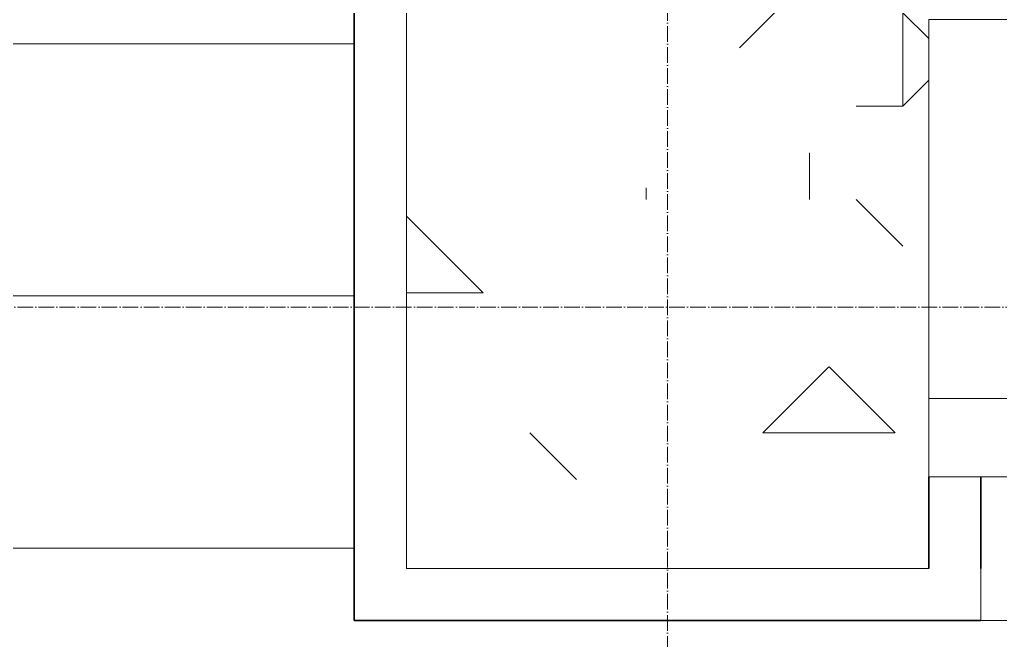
# Model space of a CAD drawing. Header units: millimetres. Extents: x -5016 to 62834, y -6019 to 88916.
# Drawn here: x 10004 to 10755, y 79745 to 80220 of the extents above; entities that cross this region are included whole.
import ezdxf

# ---------------------------------------------------------------- set-up
doc = ezdxf.new("R2010")
doc.units = ezdxf.units.MM
doc.linetypes.add('Осевая 12-2-2', pattern=[16, 12, -2, 0, -2])
for name, color, linetype, lineweight in [('A-FLOR-PATT', 9, 'Continuous', 13), ('A-GLAZ', 8, 'Continuous', 13), ('A-WALL', 8, 'Continuous', 13), ('A-WALL-PATT', 8, 'Continuous', 13), ('S-GRID', 8, 'Continuous', 13), ('АР_подложка', 8, 'Continuous', 13)]:
    doc.layers.add(name, color=color, linetype=linetype, lineweight=lineweight)

# ---------------------------------------------------------------- blocks, each defined once
blk = doc.blocks.new('INT 20 Окно Прямоугольник 1ст - INT 20 Окно Прямоугольник 1ст 1800-750h-2859864-Планировочное решение')
at = {"layer": 'A-GLAZ'}
for p, q in [((-900, 130), (900, 130)), ((900, 130), (900, 70)), ((900, 70), (-900, 70))]:
    blk.add_line(p, q, dxfattribs=at)
blk = doc.blocks.new('INT 20 Откосы окон снаружи Прямоугольник - INT 20 Откосы окон снаружи Прямоугольник-2859476-Планировочное решение')
at = {"layer": 'A-WALL', "lineweight": 35}
for p, q in [((843.25, -80), (843.25, -10)), ((883.25, -80), (883.25, -10))]:
    blk.add_line(p, q, dxfattribs=at)
blk = doc.blocks.new('INT 20 Подоконник - Подоконник внутри-V5-Планировочное решение')
at = {"layer": 'A-GLAZ'}
for p, q in [((850, -280), (850, 0)), ((850, -290), (850, -280)), ((-950, -290), (850, -290))]:
    blk.add_line(p, q, dxfattribs=at)
blk = doc.blocks.new('INT 20 Подоконник - Подоконник снаружи-2854991-Планировочное решение')
at = {"layer": 'A-GLAZ'}
for p, q in [((810, 110), (-910, 110)), ((810, 100), (810, 110)), ((810, 70), (810, 100))]:
    blk.add_line(p, q, dxfattribs=at)
blk = doc.blocks.new('АР_bath')
at = {"layer": 'A-FLOR-PATT'}
h = blk.add_hatch(dxfattribs=at)
h.set_pattern_fill('FP_4', color=256, style=0, pattern_type=2)
h.set_pattern_definition([(180, (11498.2, 5123.64), (-7e-14, -579), [1380, 0]), (180, (11498.2, 5316.64), (-7e-14, -579), [1380, 0]), (90, (10463.2, 5316.6), (-1380, 8e-14), [193, -386]), (180, (11498.2, 5509.64), (-7e-14, -579), [1380, 0]), (90, (10808.2, 5509.6), (-1380, 8e-14), [193, -386])])
h.paths.add_polyline_path([(17428.19, 3692.64), (17428.19, 4432.64), (12428.19, 4432.64), (12428.19, 5332.64), (12413.19, 5332.64), (12413.19, 5412.64), (12428.19, 5412.64), (12428.19, 6172.64), (12075.16, 5561.16), (12105.57, 5543.84), (12157.97, 5634.6), (12175.29, 5624.6), (12112.79, 5516.34), (12065.05, 5543.66), (12040.16, 5500.54), (11988.19, 5530.54), (12013.19, 5573.84), (11965.56, 5601.34), (12028.06, 5709.6), (12045.38, 5699.6), (11992.88, 5608.66), (12023.19, 5591.16), (12428.19, 6292.64), (12413.19, 6292.64), (12413.19, 6372.64), (12428.19, 6372.64), (12428.19, 6452.64), (12468.19, 6452.64), (12468.19, 6542.64), (7808.19, 6542.64), (7808.19, 4432.64), (6928.19, 4432.64), (6928.19, 4542.64), (2788.19, 4542.64), (2788.19, 4452.64), (2808.19, 4452.64), (2808.19, 3692.64), (15095.44, 3692.64)])
h.paths.add_polyline_path([(11335.38, 4675.67), (11274.51, 4710.42), (11239.73, 4779.94), (11244.08, 4792.97), (11191.91, 4823.38), (11174.52, 4871.17), (11178.86, 4949.38), (11182.93, 4957.06), (11200.39, 4967.23), (11204.11, 4989.71), (11203.41, 5010.4), (11198.51, 5047.15), (11203.55, 5056.95), (11211.12, 5061.16), (11222.33, 5059.75), (11233.53, 5068.86), (11241.63, 5068.86), (11255.95, 5094.78), (11267.86, 5104.59), (11271.36, 5101.08), (11258.75, 5068.16), (11258.75, 5021.93), (11276.84, 5042.16), (11289.57, 5050.65), (11295.88, 5049.95), (11296.58, 5042.94), (11282.01, 5021.93), (11276.84, 5010.4), (11335.38, 5036.27), (11336.75, 5047.51), (11333.93, 5078.57), (11338.16, 5108.21), (11353.67, 5130.8), (11370.6, 5137.86), (11381.88, 5127.98), (11391.76, 5101.15), (11386.37, 5029.47), (11453.02, 5020.59), (11453.61, 5036.27), (11449.65, 5078.57), (11447.98, 5101.15), (11457.85, 5127.98), (11469.13, 5137.86), (11486.06, 5130.8), (11501.57, 5108.21), (11505.81, 5078.57), (11500.73, 5029.47), (11498.75, 5013.63), (11499.44, 5006.74), (11537.95, 4992.82), (11548.41, 4940.69), (11527.57, 4889.32), (11591.89, 4945.03), (11600.59, 5031.92), (11570.35, 5110.18), (11574.47, 5111.36), (11569.93, 5127.5), (11544.75, 5181.04), (11489.86, 5225.67), (11496.31, 5231.49), (11526.68, 5223.77), (11489.05, 5274.81), (11486.06, 5298.73), (11556.32, 5270.32), (11601.17, 5197.07), (11617.98, 5127.5), (11648.2, 5112.23), (11687.54, 4932), (11558.33, 4788.77), (11483.2, 4771.25), (11461.46, 4762.56), (11413.64, 4693.04), (11349.3, 4678.76)])
h.paths.add_polyline_path([(8891.19, 5237.64), (8603.19, 5237.64), (8538.42, 5243.78), (8475.95, 5261.97), (8418.01, 5291.56), (8380.36, 5319.95), (8373.38, 5325.62), (8331.58, 5370.11), (8327.24, 5376.36), (8321.41, 5384.28), (8305.57, 5410.03), (8298.35, 5421.1), (8291.86, 5434.48), (8290.7, 5436.45), (8280.45, 5463.79), (8271.41, 5487.47), (8268.81, 5497.72), (8288.19, 5502.64), (8288.19, 5504.93), (8284.15, 5521.33), (8279.78, 5555.47), (8278.19, 5582.64), (8280.45, 5616.11), (8284.9, 5647.79), (8288.19, 5662.64), (8268.81, 5667.57), (8274.35, 5686.95), (8288.19, 5721.82), (8292.88, 5732.54), (8296.4, 5739.53), (8298.35, 5744.19), (8321.92, 5781.88), (8324.76, 5786.11), (8328.3, 5790.13), (8335.11, 5799.26), (8375.1, 5841.49), (8428.74, 5879.91), (8483.33, 5905.95), (8544.99, 5922.37), (8603.19, 5927.64), (8891.19, 5927.64), (8891.19, 5907.64), (8903.79, 5904.03), (8908.54, 5900.78), (8913.26, 5895.17), (8915.07, 5892.82), (8917.51, 5884.73), (8918.19, 5880.64), (8917.51, 5847.1), (8914.58, 5837.05), (8911.33, 5832.3), (8905.72, 5827.57), (8904.69, 5826.26), (8895.28, 5823.32), (8888.19, 5822.3), (8903.19, 5818.62), (8914.17, 5807.64), (8918.19, 5792.64), (8917.85, 5372.64), (8914.17, 5357.64), (8903.19, 5346.66), (8891.19, 5342.64), (8903.79, 5339.03), (8908.54, 5335.78), (8913.26, 5330.17), (8915.07, 5327.82), (8917.51, 5319.73), (8918.19, 5315.64), (8917.51, 5282.1), (8914.58, 5272.05), (8911.33, 5267.3), (8905.72, 5262.57), (8903.4, 5260.77), (8895.28, 5258.32), (8891.19, 5257.64)])
h.paths.add_polyline_path([(9944.5, 5237.64), (9825.19, 5237.64), (9825.19, 5257.64), (9814.19, 5260.32), (9810.67, 5262.57), (9807.44, 5265.56), (9803.8, 5269.02), (9800.1, 5276.2), (9799.35, 5280.33), (9798.19, 5284.64), (9799.06, 5320.76), (9801.81, 5329.14), (9806.11, 5333.39), (9809.57, 5337.04), (9816.75, 5340.73), (9820.88, 5341.49), (9828.19, 5342.98), (9811.26, 5348.6), (9801.83, 5359.09), (9798.19, 5372.64), (9798.53, 5792.64), (9804.15, 5809.58), (9814.64, 5819.01), (9825.19, 5822.64), (9814.19, 5825.32), (9810.67, 5827.57), (9807.44, 5830.56), (9803.8, 5834.02), (9800.1, 5841.2), (9799.35, 5845.33), (9798.19, 5849.64), (9799.06, 5885.76), (9801.81, 5894.14), (9806.11, 5898.39), (9809.57, 5902.04), (9816.75, 5905.73), (9820.88, 5906.49), (9825.19, 5907.64), (9825.19, 5927.64), (10113.19, 5927.64), (10178.64, 5921.31), (10240.44, 5903.32), (10298.38, 5873.73), (10336.03, 5845.34), (10343, 5839.67), (10384.07, 5796.31), (10391.63, 5786.11), (10394.98, 5781.01), (10413.45, 5751.22), (10418.29, 5743.59), (10423.51, 5732.54), (10425.69, 5728.84), (10438.65, 5695.03), (10444.98, 5677.82), (10447.58, 5667.57), (10428.19, 5662.64), (10428.19, 5660.13), (10432.21, 5644.08), (10436.55, 5608.18), (10438.19, 5582.64), (10435.5, 5544.79), (10431.95, 5519.24), (10428.19, 5502.64), (10447.58, 5497.72), (10442.03, 5478.34), (10428.19, 5443.46), (10423.81, 5433.26), (10419.79, 5425.28), (10418.04, 5421.1), (10396.74, 5387.26), (10392.68, 5380.38), (10384.8, 5370.11), (10380.78, 5365.51), (10341.29, 5323.8), (10287.65, 5285.38), (10233.06, 5259.33), (10171.4, 5242.91), (10113.19, 5237.64), (10100.59, 5237.64)])
h.paths.add_polyline_path([(8893.01, 5277.88), (8896.14, 5279.69), (8894.69, 5279.18), (8893.83, 5278.52)])
h.paths.add_polyline_path([(9113.22, 5812.98), (9108.63, 5820.56), (9111.01, 5816.96), (9112.96, 5813.46)])
h.paths.add_polyline_path([(9118.19, 5315.14), (9109.35, 5318.8), (9105.69, 5327.64), (9114.19, 5343.65), (9122.52, 5357.09), (9100.33, 5375.39), (9073.14, 5410.36), (9051.64, 5452.64), (9036.76, 5500.39), (9029.15, 5551.51), (9029.15, 5603.78), (9036.76, 5654.9), (9051.64, 5702.64), (9073.14, 5744.93), (9102.73, 5781.88), (9122.75, 5799.28), (9110.39, 5818.16), (9105.69, 5827.64), (9109.35, 5836.48), (9118.41, 5840.05), (9130.14, 5834.47), (9149.82, 5820.72), (9155.67, 5817.01), (9166.81, 5822.18), (9203.19, 5827.64), (9294.01, 5822.13), (9383.49, 5805.68), (9476.23, 5775.87), (9553.24, 5741.09), (9632.32, 5692.87), (9702.52, 5637.64), (9713.9, 5625.14), (9723.18, 5608.18), (9728, 5591.34), (9728.56, 5589.99), (9737.03, 5586.48), (9740.69, 5577.64), (9736.04, 5568.39), (9728.08, 5564.75), (9727.67, 5560.83), (9722.41, 5544.76), (9713.9, 5530.15), (9702.52, 5517.64), (9631.02, 5461.39), (9553.24, 5414.19), (9470.32, 5376.75), (9383.49, 5349.6), (9294.01, 5333.15), (9203.19, 5327.64), (9164.06, 5334.38), (9154.48, 5337.9), (9127.03, 5318.8), (9121.39, 5316.47)])
h.paths.add_polyline_path([(8898.19, 5315.64), (8896.87, 5319.65), (8897.26, 5317.91), (8897.96, 5316.22)])
h.paths.add_polyline_path([(12468.19, 5352.64), (12468.19, 5372.64), (12428.19, 5372.64), (12428.19, 5352.64)])
h.paths.add_polyline_path([(8896.14, 5844.69), (8897.96, 5847.83), (8897.26, 5847.38), (8896.53, 5845.63)])
h.paths.add_polyline_path([(8897.26, 5884.14), (8894.69, 5886.71), (8895.37, 5885.59), (8896.59, 5884.65)])
h.paths.add_polyline_path([(10232.11, 5884.68), (10225.98, 5886.79), (10231.94, 5884.73)])
h.paths.add_polyline_path([(12468.19, 6332.64), (12468.19, 6352.64), (12428.19, 6352.64), (12428.19, 6332.64), (12438.19, 6332.64)])
at = {"layer": 'A-WALL-PATT', "lineweight": 9}
h = blk.add_hatch(dxfattribs=at)
h.set_pattern_fill('FP_1', color=256, style=0, pattern_type=2)
h.set_pattern_definition([(0, (0, 0), (571.5, 571.5), [71.437, -500.062]), (90, (0, 0), (-571.5, 571.5), [71.437, -500.062]), (135, (71.44, 0), (-571.501, 0), [101.028, -707.195]), (0, (71.44, 321.47), (571.5, 571.5), [71.437, -500.062]), (45, (107.16, 285.75), (0, 571.501), [50.514, -757.71]), (135, (107.16, 285.75), (-571.501, 0), [50.514, -757.71]), (0, (285.75, 464.34), (571.5, 571.5), [101.028, -470.472]), (45, (285.75, 464.34), (0, 571.501), [71.437, -736.786]), (135, (386.78, 464.34), (-571.501, 0), [71.437, -736.786]), (90, (392.9, 142.9), (-571.5, 571.5), [71.437, -500.062]), (45, (392.9, 142.88), (0, 571.501), [50.514, -757.71]), (135, (428.62, 178.6), (-571.501, 0), [50.514, -757.71]), (0, (71.44, 142.9), (571.5, 571.5), [35.719, -478.631]), (0, (500.06, 285.75), (571.5, 571.5), [35.72, -478.63]), (90, (321.47, 357.2), (-571.5, 571.5), [35.72, -478.63]), (135, (392.9, 35.7), (-571.501, 0), [50.514, -757.71]), (135, (142.88, 428.62), (-571.501, 0), [50.514, -757.71]), (45, (267.9, 187.52), (0, 571.501), [50.514, -757.71]), (90, (196.45, 71.44), (-571.5, 571.5), [8.93, -562.57]), (90, (223.24, 312.54), (-571.5, 571.5), [8.93, -562.57]), (90, (491.13, 410.77), (-571.5, 571.5), [8.93, -562.57]), (90, (500.06, 107.16), (-571.5, 571.5), [8.93, -562.57])])
h.paths.add_polyline_path([(12468.19, 4472.64), (12868.19, 4472.64), (12868.19, 5352.64), (12468.19, 5352.64), (12468.19, 4652.82)])
h.paths.add_polyline_path([(12868.19, 6352.64), (12868.19, 6472.64), (12468.19, 6472.64), (12468.19, 6352.64), (12598.02, 6352.64)])
at = {"layer": 'A-WALL', "lineweight": 35}
for p in [(12428.19, 5352.64), (12908.19, 4432.64)]:
    blk.add_line(p, (12428.19, 4432.64), dxfattribs=at)
at = {"layer": 'A-WALL'}
for p, q in [((12468.19, 5352.64), (12468.19, 4472.64)), ((12468.19, 4472.64), (12868.19, 4472.64))]:
    blk.add_line(p, q, dxfattribs=at)
at = {"layer": 'S-GRID', "linetype": 'Осевая 12-2-2'}
for p, q in [((12668.19, 11472.64), (12668.19, 1288.7)), ((18268.19, 4672.64), (-101.73, 4672.64))]:
    blk.add_line(p, q, dxfattribs=at)
at = {"layer": 'A-GLAZ', "rotation": 180}
for name, p in [('INT 20 Подоконник - Подоконник внутри-V5-Планировочное решение', (13718.19, 4602.64)), ('INT 20 Окно Прямоугольник 1ст - INT 20 Окно Прямоугольник 1ст 1800-750h-2859864-Планировочное решение', (13768.19, 4672.64)), ('INT 20 Подоконник - Подоконник снаружи-2854991-Планировочное решение', (13718.19, 4542.64))]:
    blk.add_blockref(name, p, dxfattribs=at)
at = {"layer": 'A-WALL', "lineweight": 35, "rotation": 180}
blk.add_blockref('INT 20 Откосы окон снаружи Прямоугольник - INT 20 Откосы окон снаружи Прямоугольник-2859476-Планировочное решение', (13751.45, 4462.64), dxfattribs=at)

msp = doc.modelspace()

# ---------------------------------------------------------------- block references
at = {"layer": 'АР_подложка'}
msp.add_blockref('АР_bath', (-2168, 75327), dxfattribs=at)

doc.saveas('drawing.dxf')
